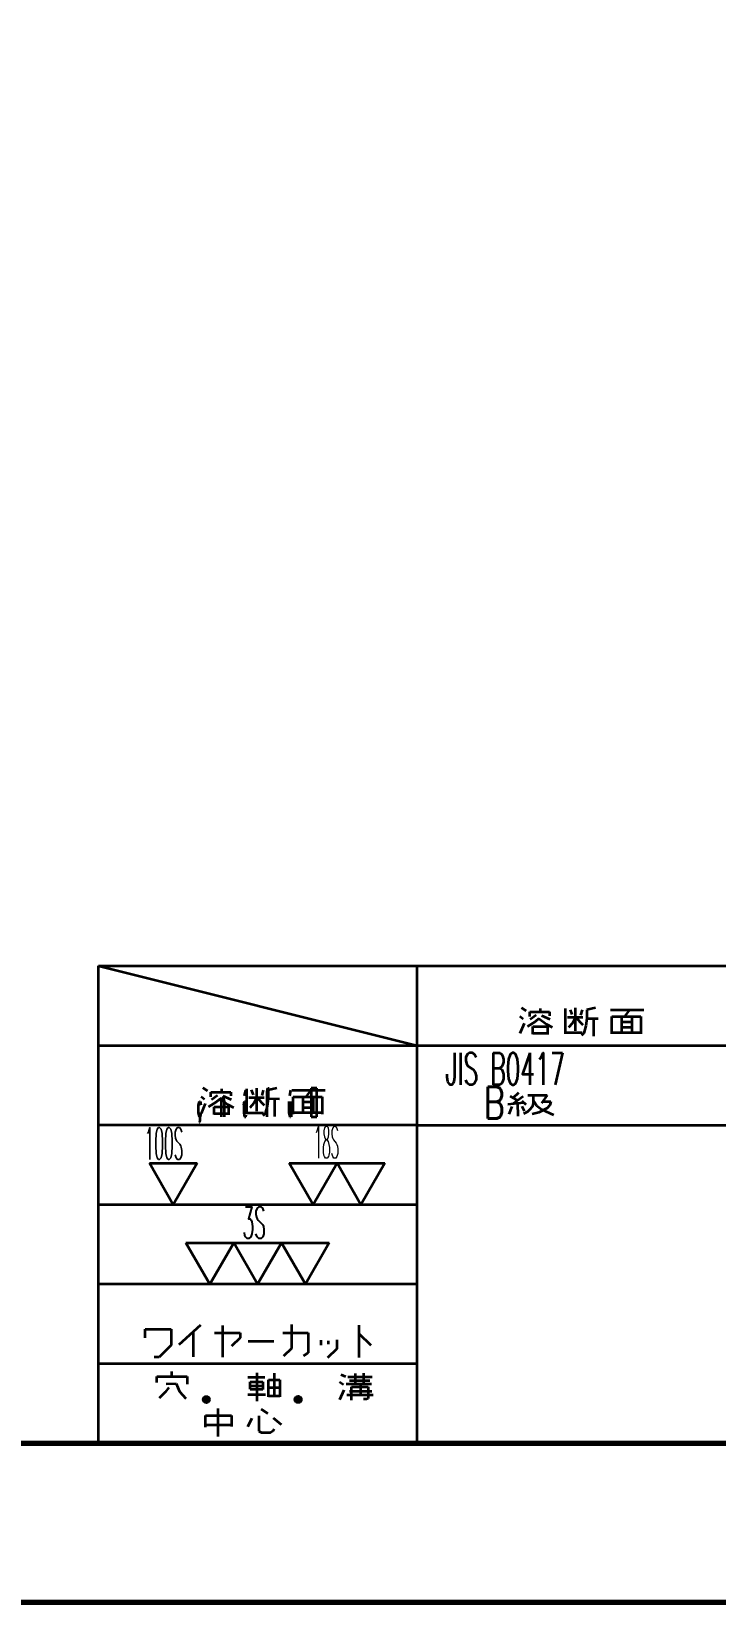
# Model space of a CAD drawing. Header units: millimetres. Extents: x 1333 to 104182, y -63211 to -5704.
# Drawn here: x 48248.2 to 48291.2, y -63211.3 to -63112.6 of the extents above; entities that cross this region are included whole.
import ezdxf
from ezdxf.enums import TextEntityAlignment as Align

# ---------------------------------------------------------------- set-up
doc = ezdxf.new("R2010")
doc.units = ezdxf.units.MM
doc.header["$LTSCALE"] = 0.5
doc.layers.add('11', color=3, linetype='Continuous')
doc.styles.get("Standard").update_dxf_attribs({"font": 'simplex.shx'})

msp = doc.modelspace()

# ---------------------------------------------------------------- linework, layer by layer
at = {"color": 7, "lineweight": 35}
for p, q in [((48252.405, -63171.278), (48372.583, -63171.278)), ((48252.405, -63201.278), (48252.405, -63171.278)), ((48252.405, -63171.278), (48272.405, -63176.278)), ((48252.405, -63171.278), (48372.583, -63171.278)), ((48252.405, -63201.278), (48252.405, -63171.278)), ((48252.405, -63171.278), (48272.405, -63176.278)), ((48272.405, -63171.278), (48272.405, -63201.278)), ((48272.405, -63171.278), (48272.405, -63201.278)), ((48252.405, -63176.278), (48372.405, -63176.278)), ((48252.405, -63176.278), (48372.405, -63176.278)), ((48272.405, -63181.278), (48252.405, -63181.278)), ((48272.405, -63181.278), (48252.405, -63181.278)), ((48272.405, -63181.278), (48292.405, -63181.278)), ((48272.405, -63181.278), (48292.405, -63181.278)), ((48272.405, -63186.278), (48252.405, -63186.278)), ((48272.405, -63186.278), (48252.405, -63186.278)), ((48272.405, -63191.278), (48252.405, -63191.278)), ((48272.405, -63191.278), (48252.405, -63191.278)), ((48272.405, -63196.278), (48252.405, -63196.278)), ((48272.405, -63196.278), (48252.405, -63196.278)), ((48512.405, -63201.278), (48252.405, -63201.278)), ((48512.405, -63201.278), (48252.405, -63201.278))]:
    msp.add_line(p, q, dxfattribs=at)
at = {"color": 7, "lineweight": 35, "ltscale": 0.008742}
for p, q in [((48278.977, -63173.905), (48279.273, -63174.092)), ((48278.977, -63173.905), (48279.273, -63174.092)), ((48258.96, -63178.947), (48259.255, -63179.135)), ((48258.96, -63178.947), (48259.255, -63179.135))]:
    msp.add_line(p, q, dxfattribs=at)
at = {"color": 7, "lineweight": 35, "ltscale": 0.007211}
for p, q in [((48279.49, -63174.459), (48279.49, -63174.17)), ((48279.49, -63174.459), (48279.49, -63174.17)), ((48259.474, -63179.501), (48259.474, -63179.213)), ((48259.474, -63179.501), (48259.474, -63179.213))]:
    msp.add_line(p, q, dxfattribs=at)
at = {"color": 7, "lineweight": 35, "ltscale": 0.031128}
msp.add_line((48279.49, -63174.17), (48280.735, -63174.17), dxfattribs=at)
msp.add_line((48279.49, -63174.17), (48280.735, -63174.17), dxfattribs=at)
at = {"color": 7, "lineweight": 35, "ltscale": 0.00546}
for p, q in [((48280.152, -63173.952), (48280.152, -63174.17)), ((48280.152, -63173.952), (48280.152, -63174.17)), ((48260.135, -63178.994), (48260.135, -63179.213)), ((48260.135, -63178.994), (48260.135, -63179.213))]:
    msp.add_line(p, q, dxfattribs=at)
at = {"color": 7, "lineweight": 35, "ltscale": 0.005847}
for p, q in [((48280.735, -63174.17), (48280.735, -63174.404)), ((48280.735, -63174.17), (48280.735, -63174.404)), ((48260.718, -63179.213), (48260.718, -63179.446)), ((48260.718, -63179.213), (48260.718, -63179.446))]:
    msp.add_line(p, q, dxfattribs=at)
at = {"color": 7, "lineweight": 35, "ltscale": 0.039401}
for p, q in [((48281.726, -63173.959), (48281.726, -63175.535)), ((48281.726, -63173.959), (48281.726, -63175.535)), ((48261.709, -63179.002), (48261.709, -63180.578)), ((48261.709, -63179.002), (48261.709, -63180.578))]:
    msp.add_line(p, q, dxfattribs=at)
at = {"color": 7, "lineweight": 35, "ltscale": 0.008044}
for p, q in [((48282.026, -63174.03), (48282.132, -63174.334)), ((48282.026, -63174.03), (48282.132, -63174.334)), ((48262.009, -63179.072), (48262.115, -63179.376)), ((48262.009, -63179.072), (48262.115, -63179.376))]:
    msp.add_line(p, q, dxfattribs=at)
at = {"color": 7, "lineweight": 35, "ltscale": 0.036154}
msp.add_line((48282.374, -63175.357), (48282.374, -63173.91), dxfattribs=at)
msp.add_line((48282.374, -63175.357), (48282.374, -63173.91), dxfattribs=at)
at = {"color": 7, "lineweight": 35, "ltscale": 0.008754}
msp.add_line((48282.779, -63174.041), (48282.682, -63174.377), dxfattribs=at)
msp.add_line((48282.779, -63174.041), (48282.682, -63174.377), dxfattribs=at)
at = {"color": 7, "lineweight": 35, "ltscale": 0.013877}
for p, q in [((48283.624, -63173.913), (48283.082, -63174.035)), ((48283.624, -63173.913), (48283.082, -63174.035)), ((48263.607, -63178.956), (48263.065, -63179.078)), ((48263.607, -63178.956), (48263.065, -63179.078))]:
    msp.add_line(p, q, dxfattribs=at)
at = {"color": 7, "lineweight": 35, "ltscale": 0.013495}
for p, q in [((48283.082, -63174.035), (48283.082, -63174.575)), ((48283.082, -63174.035), (48283.082, -63174.575)), ((48263.065, -63179.078), (48263.065, -63179.617)), ((48263.065, -63179.078), (48263.065, -63179.617))]:
    msp.add_line(p, q, dxfattribs=at)
at = {"color": 7, "lineweight": 35, "ltscale": 0.052246}
msp.add_line((48284.568, -63174.033), (48286.658, -63174.033), dxfattribs=at)
msp.add_line((48284.568, -63174.033), (48286.658, -63174.033), dxfattribs=at)
at = {"color": 7, "lineweight": 35, "ltscale": 0.013246}
msp.add_line((48285.756, -63174.033), (48285.445, -63174.461), dxfattribs=at)
msp.add_line((48285.756, -63174.033), (48285.445, -63174.461), dxfattribs=at)
at = {"color": 7, "lineweight": 35, "ltscale": 0.006512}
msp.add_line((48278.876, -63174.435), (48279.078, -63174.599), dxfattribs=at)
msp.add_line((48278.876, -63174.435), (48279.078, -63174.599), dxfattribs=at)
at = {"color": 7, "lineweight": 35, "ltscale": 0.016865}
msp.add_line((48278.899, -63175.503), (48279.156, -63174.88), dxfattribs=at)
msp.add_line((48278.899, -63175.503), (48279.156, -63174.88), dxfattribs=at)
at = {"color": 7, "lineweight": 35, "ltscale": 0.014848}
msp.add_line((48279.848, -63174.77), (48279.343, -63175.082), dxfattribs=at)
msp.add_line((48279.848, -63174.77), (48279.343, -63175.082), dxfattribs=at)
at = {"color": 7, "lineweight": 35, "ltscale": 0.01145}
msp.add_line((48279.895, -63174.381), (48279.522, -63174.646), dxfattribs=at)
msp.add_line((48279.895, -63174.381), (48279.522, -63174.646), dxfattribs=at)
at = {"color": 7, "lineweight": 35, "ltscale": 0.022949}
for p, q in [((48279.685, -63175.09), (48280.603, -63175.09)), ((48279.685, -63175.09), (48280.603, -63175.09)), ((48279.685, -63175.503), (48280.603, -63175.503)), ((48279.685, -63175.503), (48280.603, -63175.503)), ((48259.668, -63180.133), (48260.586, -63180.133)), ((48259.668, -63180.133), (48260.586, -63180.133)), ((48259.668, -63180.545), (48260.586, -63180.545)), ((48259.668, -63180.545), (48260.586, -63180.545))]:
    msp.add_line(p, q, dxfattribs=at)
at = {"color": 7, "lineweight": 35, "ltscale": 0.012088}
for p, q in [((48279.685, -63175.574), (48279.685, -63175.09)), ((48279.685, -63175.574), (48279.685, -63175.09)), ((48259.668, -63180.616), (48259.668, -63180.133)), ((48259.668, -63180.616), (48259.668, -63180.133))]:
    msp.add_line(p, q, dxfattribs=at)
at = {"color": 7, "lineweight": 35, "ltscale": 0.007454}
for p, q in [((48280.074, -63174.575), (48279.848, -63174.77)), ((48280.074, -63174.575), (48279.848, -63174.77)), ((48260.057, -63179.618), (48259.832, -63179.813)), ((48260.057, -63179.618), (48259.832, -63179.813))]:
    msp.add_line(p, q, dxfattribs=at)
at = {"color": 7, "lineweight": 35, "ltscale": 0.015147}
msp.add_line((48280.074, -63174.575), (48280.556, -63174.942), dxfattribs=at)
msp.add_line((48280.074, -63174.575), (48280.556, -63174.942), dxfattribs=at)
at = {"color": 7, "lineweight": 35, "ltscale": 0.01429}
msp.add_line((48280.237, -63174.388), (48280.759, -63174.622), dxfattribs=at)
msp.add_line((48280.237, -63174.388), (48280.759, -63174.622), dxfattribs=at)
at = {"color": 7, "lineweight": 35, "ltscale": 0.009924}
msp.add_line((48280.556, -63174.942), (48280.906, -63175.129), dxfattribs=at)
msp.add_line((48280.556, -63174.942), (48280.906, -63175.129), dxfattribs=at)
at = {"color": 7, "lineweight": 35, "ltscale": 0.012479}
msp.add_line((48280.603, -63175.09), (48280.603, -63175.589), dxfattribs=at)
msp.add_line((48280.603, -63175.09), (48280.603, -63175.589), dxfattribs=at)
at = {"color": 7, "lineweight": 35, "ltscale": 0.024097}
for p, q in [((48281.872, -63174.496), (48282.836, -63174.496)), ((48281.872, -63174.496), (48282.836, -63174.496)), ((48261.855, -63179.539), (48262.819, -63179.539)), ((48261.855, -63179.539), (48262.819, -63179.539))]:
    msp.add_line(p, q, dxfattribs=at)
at = {"color": 7, "lineweight": 35, "ltscale": 0.00969}
for p, q in [((48282.181, -63174.865), (48281.924, -63175.156)), ((48282.181, -63174.865), (48281.924, -63175.156)), ((48262.164, -63179.908), (48261.907, -63180.198)), ((48262.164, -63179.908), (48261.907, -63180.198))]:
    msp.add_line(p, q, dxfattribs=at)
at = {"color": 7, "lineweight": 35, "ltscale": 0.010407}
for p, q in [((48282.374, -63174.496), (48282.181, -63174.865)), ((48282.374, -63174.496), (48282.181, -63174.865)), ((48262.357, -63179.539), (48262.164, -63179.908)), ((48262.357, -63179.539), (48262.164, -63179.908))]:
    msp.add_line(p, q, dxfattribs=at)
at = {"color": 7, "lineweight": 35, "ltscale": 0.016811}
for p, q in [((48282.374, -63174.496), (48282.833, -63174.987)), ((48282.374, -63174.496), (48282.833, -63174.987)), ((48262.357, -63179.539), (48262.816, -63180.03)), ((48262.357, -63179.539), (48262.816, -63180.03))]:
    msp.add_line(p, q, dxfattribs=at)
at = {"color": 7, "lineweight": 35, "ltscale": 0.012229}
msp.add_line((48283.026, -63175.036), (48282.887, -63175.505), dxfattribs=at)
msp.add_line((48283.026, -63175.036), (48282.887, -63175.505), dxfattribs=at)
at = {"color": 7, "lineweight": 35, "ltscale": 0.011616}
msp.add_line((48283.082, -63174.575), (48283.026, -63175.036), dxfattribs=at)
msp.add_line((48283.082, -63174.575), (48283.026, -63175.036), dxfattribs=at)
at = {"color": 7, "lineweight": 35, "ltscale": 0.017666}
for p, q in [((48283.082, -63174.575), (48283.789, -63174.586)), ((48283.082, -63174.575), (48283.789, -63174.586)), ((48263.065, -63179.617), (48263.772, -63179.628)), ((48263.065, -63179.617), (48263.772, -63179.628))]:
    msp.add_line(p, q, dxfattribs=at)
at = {"color": 7, "lineweight": 35, "ltscale": 0.027921}
for p, q in [((48283.488, -63174.581), (48283.488, -63175.698)), ((48283.488, -63174.581), (48283.488, -63175.698)), ((48263.471, -63179.624), (48263.471, -63180.741)), ((48263.471, -63179.624), (48263.471, -63180.741))]:
    msp.add_line(p, q, dxfattribs=at)
at = {"color": 7, "lineweight": 35, "ltscale": 0.045276}
for p, q in [((48284.657, -63174.453), (48286.468, -63174.453)), ((48284.657, -63174.453), (48286.468, -63174.453)), ((48284.657, -63175.454), (48286.468, -63175.454)), ((48284.657, -63175.454), (48286.468, -63175.454))]:
    msp.add_line(p, q, dxfattribs=at)
at = {"color": 7, "lineweight": 35, "ltscale": 0.027261}
for p, q in [((48284.657, -63175.543), (48284.657, -63174.453)), ((48284.657, -63175.543), (48284.657, -63174.453)), ((48264.641, -63180.586), (48264.641, -63179.495)), ((48264.641, -63180.586), (48264.641, -63179.495))]:
    msp.add_line(p, q, dxfattribs=at)
at = {"color": 7, "lineweight": 35, "ltscale": 0.025024}
for p, q in [((48285.253, -63174.453), (48285.253, -63175.454)), ((48285.253, -63174.453), (48285.253, -63175.454)), ((48285.911, -63174.453), (48285.911, -63175.454)), ((48285.911, -63174.453), (48285.911, -63175.454)), ((48265.236, -63179.495), (48265.236, -63180.496)), ((48265.236, -63179.495), (48265.236, -63180.496)), ((48265.894, -63179.495), (48265.894, -63180.496)), ((48265.894, -63179.495), (48265.894, -63180.496))]:
    msp.add_line(p, q, dxfattribs=at)
at = {"color": 7, "lineweight": 35, "ltscale": 0.016443}
for p, q in [((48285.253, -63174.784), (48285.911, -63174.784)), ((48285.253, -63174.784), (48285.911, -63174.784)), ((48285.253, -63175.131), (48285.911, -63175.131)), ((48285.253, -63175.131), (48285.911, -63175.131)), ((48265.236, -63179.826), (48265.894, -63179.826)), ((48265.236, -63179.826), (48265.894, -63179.826)), ((48265.236, -63180.174), (48265.894, -63180.174)), ((48265.236, -63180.174), (48265.894, -63180.174))]:
    msp.add_line(p, q, dxfattribs=at)
at = {"color": 7, "lineweight": 35, "ltscale": 0.027399}
msp.add_line((48286.468, -63174.453), (48286.468, -63175.549), dxfattribs=at)
msp.add_line((48286.468, -63174.453), (48286.468, -63175.549), dxfattribs=at)
at = {"color": 7, "lineweight": 35, "ltscale": 0.026526}
for p, q in [((48281.726, -63175.467), (48282.787, -63175.467)), ((48281.726, -63175.467), (48282.787, -63175.467)), ((48261.709, -63180.51), (48262.77, -63180.51)), ((48261.709, -63180.51), (48262.77, -63180.51))]:
    msp.add_line(p, q, dxfattribs=at)
at = {"color": 7, "lineweight": 35, "ltscale": 0.005127}
msp.add_line((48282.887, -63175.505), (48282.744, -63175.652), dxfattribs=at)
msp.add_line((48282.887, -63175.505), (48282.744, -63175.652), dxfattribs=at)
at = {"color": 7, "lineweight": 35, "ltscale": 0.031116}
msp.add_line((48259.474, -63179.213), (48260.718, -63179.213), dxfattribs=at)
msp.add_line((48259.474, -63179.213), (48260.718, -63179.213), dxfattribs=at)
at = {"color": 7, "lineweight": 35, "ltscale": 0.009187}
for p, q in [((48261.583, -63179.434), (48261.654, -63179.073)), ((48261.583, -63179.434), (48261.654, -63179.073)), ((48264.418, -63179.434), (48264.489, -63179.073)), ((48264.418, -63179.434), (48264.489, -63179.073))]:
    msp.add_line(p, q, dxfattribs=at)
at = {"color": 7, "lineweight": 35, "ltscale": 0.036157}
msp.add_line((48262.357, -63180.399), (48262.357, -63178.953), dxfattribs=at)
msp.add_line((48262.357, -63180.399), (48262.357, -63178.953), dxfattribs=at)
at = {"color": 7, "lineweight": 35, "ltscale": 0.008755}
msp.add_line((48262.762, -63179.083), (48262.665, -63179.419), dxfattribs=at)
msp.add_line((48262.762, -63179.083), (48262.665, -63179.419), dxfattribs=at)
at = {"color": 7, "lineweight": 35, "ltscale": 0.006325}
msp.add_line((48263.006, -63179.197), (48263.056, -63178.949), dxfattribs=at)
msp.add_line((48263.006, -63179.197), (48263.056, -63178.949), dxfattribs=at)
at = {"color": 7, "lineweight": 35, "ltscale": 0.038875}
msp.add_line((48263.006, -63180.752), (48263.006, -63179.197), dxfattribs=at)
msp.add_line((48263.006, -63180.752), (48263.006, -63179.197), dxfattribs=at)
at = {"color": 7, "lineweight": 35, "ltscale": 0.001915}
msp.add_line((48263.056, -63178.949), (48263.133, -63178.949), dxfattribs=at)
msp.add_line((48263.056, -63178.949), (48263.133, -63178.949), dxfattribs=at)
at = {"color": 7, "lineweight": 35, "ltscale": 0.003158}
msp.add_line((48263.133, -63178.949), (48263.157, -63179.073), dxfattribs=at)
msp.add_line((48263.133, -63178.949), (48263.157, -63179.073), dxfattribs=at)
at = {"color": 7, "lineweight": 35, "ltscale": 0.052234}
msp.add_line((48264.551, -63179.075), (48266.641, -63179.075), dxfattribs=at)
msp.add_line((48264.551, -63179.075), (48266.641, -63179.075), dxfattribs=at)
at = {"color": 7, "lineweight": 35, "ltscale": 0.013239}
msp.add_line((48265.739, -63179.075), (48265.428, -63179.503), dxfattribs=at)
msp.add_line((48265.739, -63179.075), (48265.428, -63179.503), dxfattribs=at)
at = {"color": 7, "lineweight": 35, "ltscale": 0.045072}
for p, q in [((48265.765, -63178.949), (48265.765, -63180.752)), ((48265.765, -63178.949), (48265.765, -63180.752)), ((48266.12, -63180.752), (48266.12, -63178.949)), ((48266.12, -63180.752), (48266.12, -63178.949))]:
    msp.add_line(p, q, dxfattribs=at)
at = {"color": 7, "lineweight": 35, "ltscale": 0.008875}
for p, q in [((48266.12, -63178.949), (48265.765, -63178.949)), ((48266.12, -63178.949), (48265.765, -63178.949)), ((48265.765, -63180.752), (48266.12, -63180.752)), ((48265.765, -63180.752), (48266.12, -63180.752))]:
    msp.add_line(p, q, dxfattribs=at)
at = {"color": 7, "lineweight": 35, "ltscale": 0.012234}
msp.add_line((48278.797, -63179.243), (48278.44, -63179.577), dxfattribs=at)
msp.add_line((48278.797, -63179.243), (48278.44, -63179.577), dxfattribs=at)
at = {"color": 7, "lineweight": 35, "ltscale": 0.006033}
for p, q in [((48258.7, -63180.031), (48258.747, -63179.795)), ((48258.7, -63180.031), (48258.747, -63179.795)), ((48261.535, -63180.031), (48261.583, -63179.795)), ((48261.535, -63180.031), (48261.583, -63179.795))]:
    msp.add_line(p, q, dxfattribs=at)
at = {"color": 7, "lineweight": 35, "ltscale": 0.012043}
for p, q in [((48258.7, -63180.513), (48258.7, -63180.031)), ((48258.7, -63180.513), (48258.7, -63180.031)), ((48261.535, -63180.031), (48261.535, -63180.513)), ((48261.535, -63180.031), (48261.535, -63180.513))]:
    msp.add_line(p, q, dxfattribs=at)
at = {"color": 7, "lineweight": 35, "ltscale": 0.00118}
for p, q in [((48258.747, -63179.795), (48258.795, -63179.795)), ((48258.747, -63179.795), (48258.795, -63179.795)), ((48258.795, -63180.752), (48258.747, -63180.752)), ((48258.795, -63180.752), (48258.747, -63180.752))]:
    msp.add_line(p, q, dxfattribs=at)
at = {"color": 7, "lineweight": 35, "ltscale": 0.006032}
for p, q in [((48258.795, -63179.795), (48258.842, -63180.031)), ((48258.795, -63179.795), (48258.842, -63180.031)), ((48261.63, -63179.795), (48261.677, -63180.031)), ((48261.63, -63179.795), (48261.677, -63180.031))]:
    msp.add_line(p, q, dxfattribs=at)
at = {"color": 7, "lineweight": 35, "ltscale": 0.006505}
msp.add_line((48258.859, -63179.478), (48259.061, -63179.641), dxfattribs=at)
msp.add_line((48258.859, -63179.478), (48259.061, -63179.641), dxfattribs=at)
at = {"color": 7, "lineweight": 35, "ltscale": 0.016863}
msp.add_line((48258.882, -63180.546), (48259.139, -63179.922), dxfattribs=at)
msp.add_line((48258.882, -63180.546), (48259.139, -63179.922), dxfattribs=at)
at = {"color": 7, "lineweight": 35, "ltscale": 0.014857}
msp.add_line((48259.832, -63179.813), (48259.326, -63180.125), dxfattribs=at)
msp.add_line((48259.832, -63179.813), (48259.326, -63180.125), dxfattribs=at)
at = {"color": 7, "lineweight": 35, "ltscale": 0.011452}
msp.add_line((48259.878, -63179.423), (48259.505, -63179.688), dxfattribs=at)
msp.add_line((48259.878, -63179.423), (48259.505, -63179.688), dxfattribs=at)
at = {"color": 7, "lineweight": 35, "ltscale": 0.015146}
msp.add_line((48260.057, -63179.618), (48260.54, -63179.984), dxfattribs=at)
msp.add_line((48260.057, -63179.618), (48260.54, -63179.984), dxfattribs=at)
at = {"color": 7, "lineweight": 35, "ltscale": 0.006188}
msp.add_line((48260.119, -63179.795), (48260.17, -63179.552), dxfattribs=at)
msp.add_line((48260.119, -63179.795), (48260.17, -63179.552), dxfattribs=at)
at = {"color": 7, "lineweight": 35, "ltscale": 0.030001}
msp.add_line((48260.119, -63179.552), (48260.119, -63180.752), dxfattribs=at)
msp.add_line((48260.119, -63179.552), (48260.119, -63180.752), dxfattribs=at)
at = {"color": 7, "lineweight": 35, "ltscale": 0.001898}
msp.add_line((48260.17, -63179.552), (48260.246, -63179.552), dxfattribs=at)
msp.add_line((48260.17, -63179.552), (48260.246, -63179.552), dxfattribs=at)
at = {"color": 7, "lineweight": 35, "ltscale": 0.014288}
msp.add_line((48260.22, -63179.431), (48260.742, -63179.665), dxfattribs=at)
msp.add_line((48260.22, -63179.431), (48260.742, -63179.665), dxfattribs=at)
at = {"color": 7, "lineweight": 35, "ltscale": 0.00619}
msp.add_line((48260.246, -63179.552), (48260.297, -63179.795), dxfattribs=at)
msp.add_line((48260.246, -63179.552), (48260.297, -63179.795), dxfattribs=at)
at = {"color": 7, "lineweight": 35, "ltscale": 0.023945}
for p, q in [((48260.297, -63179.795), (48260.297, -63180.752)), ((48260.297, -63179.795), (48260.297, -63180.752)), ((48264.513, -63179.795), (48264.513, -63180.752)), ((48264.513, -63179.795), (48264.513, -63180.752))]:
    msp.add_line(p, q, dxfattribs=at)
at = {"color": 7, "lineweight": 35, "ltscale": 0.009926}
msp.add_line((48260.54, -63179.984), (48260.89, -63180.172), dxfattribs=at)
msp.add_line((48260.54, -63179.984), (48260.89, -63180.172), dxfattribs=at)
at = {"color": 7, "lineweight": 35, "ltscale": 0.012476}
msp.add_line((48260.586, -63180.133), (48260.586, -63180.632), dxfattribs=at)
msp.add_line((48260.586, -63180.133), (48260.586, -63180.632), dxfattribs=at)
at = {"color": 7, "lineweight": 35, "ltscale": 0.001178}
for p, q in [((48261.583, -63179.795), (48261.63, -63179.795)), ((48261.583, -63179.795), (48261.63, -63179.795)), ((48264.418, -63180.752), (48264.466, -63180.752)), ((48264.418, -63180.752), (48264.466, -63180.752))]:
    msp.add_line(p, q, dxfattribs=at)
at = {"color": 7, "lineweight": 35, "ltscale": 0.006057}
msp.add_line((48261.677, -63180.031), (48261.677, -63180.273), dxfattribs=at)
msp.add_line((48261.677, -63180.031), (48261.677, -63180.273), dxfattribs=at)
at = {"color": 7, "lineweight": 35, "ltscale": 0.012232}
msp.add_line((48263.008, -63180.079), (48262.87, -63180.548), dxfattribs=at)
msp.add_line((48263.008, -63180.079), (48262.87, -63180.548), dxfattribs=at)
at = {"color": 7, "lineweight": 35, "ltscale": 0.002527}
msp.add_line((48262.955, -63179.552), (48263.056, -63179.552), dxfattribs=at)
msp.add_line((48262.955, -63179.552), (48263.056, -63179.552), dxfattribs=at)
at = {"color": 7, "lineweight": 35, "ltscale": 0.011613}
msp.add_line((48263.065, -63179.617), (48263.008, -63180.079), dxfattribs=at)
msp.add_line((48263.065, -63179.617), (48263.008, -63180.079), dxfattribs=at)
at = {"color": 7, "lineweight": 35, "ltscale": 0.017958}
msp.add_line((48264.371, -63179.795), (48264.371, -63180.513), dxfattribs=at)
msp.add_line((48264.371, -63179.795), (48264.371, -63180.513), dxfattribs=at)
at = {"color": 7, "lineweight": 35, "ltscale": 0.045264}
for p, q in [((48264.641, -63179.495), (48266.451, -63179.495)), ((48264.641, -63179.495), (48266.451, -63179.495)), ((48264.641, -63180.496), (48266.451, -63180.496)), ((48264.641, -63180.496), (48266.451, -63180.496))]:
    msp.add_line(p, q, dxfattribs=at)
at = {"color": 7, "lineweight": 35, "ltscale": 0.027396}
msp.add_line((48266.451, -63179.495), (48266.451, -63180.591), dxfattribs=at)
msp.add_line((48266.451, -63179.495), (48266.451, -63180.591), dxfattribs=at)
at = {"color": 7, "lineweight": 35, "ltscale": 0.024924}
msp.add_line((48278.111, -63179.96), (48279.102, -63179.849), dxfattribs=at)
msp.add_line((48278.111, -63179.96), (48279.102, -63179.849), dxfattribs=at)
at = {"color": 7, "lineweight": 35, "ltscale": 0.013404}
msp.add_line((48278.374, -63180.1), (48278.176, -63180.598), dxfattribs=at)
msp.add_line((48278.374, -63180.1), (48278.176, -63180.598), dxfattribs=at)
at = {"color": 7, "lineweight": 35, "ltscale": 0.013327}
msp.add_line((48278.267, -63179.457), (48278.723, -63179.733), dxfattribs=at)
msp.add_line((48278.267, -63179.457), (48278.723, -63179.733), dxfattribs=at)
at = {"color": 7, "lineweight": 35, "ltscale": 0.018504}
msp.add_line((48279.081, -63179.486), (48278.481, -63179.918), dxfattribs=at)
msp.add_line((48279.081, -63179.486), (48278.481, -63179.918), dxfattribs=at)
at = {"color": 7, "lineweight": 35, "ltscale": 0.020496}
msp.add_line((48278.731, -63179.89), (48278.752, -63180.71), dxfattribs=at)
msp.add_line((48278.731, -63179.89), (48278.752, -63180.71), dxfattribs=at)
at = {"color": 7, "lineweight": 35, "ltscale": 0.008484}
msp.add_line((48278.99, -63179.762), (48279.254, -63179.976), dxfattribs=at)
msp.add_line((48278.99, -63179.762), (48279.254, -63179.976), dxfattribs=at)
at = {"color": 7, "lineweight": 35, "ltscale": 0.008293}
for p, q in [((48278.995, -63180.087), (48279.151, -63180.38)), ((48278.995, -63180.087), (48279.151, -63180.38)), ((48265.134, -63198.589), (48264.81, -63198.659)), ((48265.134, -63198.589), (48264.81, -63198.659))]:
    msp.add_line(p, q, dxfattribs=at)
at = {"color": 7, "lineweight": 35, "ltscale": 0.030127}
msp.add_line((48279.373, -63179.391), (48280.578, -63179.391), dxfattribs=at)
msp.add_line((48279.373, -63179.391), (48280.578, -63179.391), dxfattribs=at)
at = {"color": 7, "lineweight": 35, "ltscale": 0.006372}
msp.add_line((48279.649, -63180.12), (48279.488, -63180.318), dxfattribs=at)
msp.add_line((48279.649, -63180.12), (48279.488, -63180.318), dxfattribs=at)
at = {"color": 7, "lineweight": 35, "ltscale": 0.005373}
msp.add_line((48279.71, -63179.914), (48279.649, -63180.12), dxfattribs=at)
msp.add_line((48279.71, -63179.914), (48279.649, -63180.12), dxfattribs=at)
at = {"color": 7, "lineweight": 35, "ltscale": 0.013083}
msp.add_line((48279.71, -63179.391), (48279.71, -63179.914), dxfattribs=at)
msp.add_line((48279.71, -63179.391), (48279.71, -63179.914), dxfattribs=at)
at = {"color": 7, "lineweight": 35, "ltscale": 0.009837}
msp.add_line((48279.71, -63179.704), (48279.912, -63180.042), dxfattribs=at)
msp.add_line((48279.71, -63179.704), (48279.912, -63180.042), dxfattribs=at)
at = {"color": 7, "lineweight": 35, "ltscale": 0.010649}
msp.add_line((48279.912, -63180.042), (48280.253, -63180.298), dxfattribs=at)
msp.add_line((48279.912, -63180.042), (48280.253, -63180.298), dxfattribs=at)
at = {"color": 7, "lineweight": 35, "ltscale": 0.014628}
msp.add_line((48280.586, -63180.207), (48280.072, -63180.487), dxfattribs=at)
msp.add_line((48280.586, -63180.207), (48280.072, -63180.487), dxfattribs=at)
at = {"color": 7, "lineweight": 35, "ltscale": 0.01536}
msp.add_line((48280.578, -63179.391), (48280.236, -63179.902), dxfattribs=at)
msp.add_line((48280.578, -63179.391), (48280.236, -63179.902), dxfattribs=at)
at = {"color": 7, "lineweight": 35, "ltscale": 0.013049}
msp.add_line((48280.302, -63179.803), (48280.824, -63179.803), dxfattribs=at)
msp.add_line((48280.302, -63179.803), (48280.824, -63179.803), dxfattribs=at)
at = {"color": 7, "lineweight": 35, "ltscale": 0.006121}
msp.add_line((48280.75, -63180.026), (48280.586, -63180.207), dxfattribs=at)
msp.add_line((48280.75, -63180.026), (48280.586, -63180.207), dxfattribs=at)
at = {"color": 7, "lineweight": 35, "ltscale": 0.005862}
msp.add_line((48280.824, -63179.803), (48280.75, -63180.026), dxfattribs=at)
msp.add_line((48280.824, -63179.803), (48280.75, -63180.026), dxfattribs=at)
at = {"color": 7, "lineweight": 35, "ltscale": 0.006102}
for p, q in [((48258.747, -63180.752), (48258.7, -63180.513)), ((48258.747, -63180.752), (48258.7, -63180.513)), ((48261.535, -63180.513), (48261.583, -63180.752)), ((48261.535, -63180.513), (48261.583, -63180.752)), ((48264.371, -63180.513), (48264.418, -63180.752)), ((48264.371, -63180.513), (48264.418, -63180.752))]:
    msp.add_line(p, q, dxfattribs=at)
at = {"color": 7, "lineweight": 35, "ltscale": 0.000596619}
msp.add_line((48258.747, -63181.113), (48258.724, -63181.113), dxfattribs=at)
msp.add_line((48258.747, -63181.113), (48258.724, -63181.113), dxfattribs=at)
at = {"color": 7, "lineweight": 35, "ltscale": 0.003084}
msp.add_line((48258.771, -63180.992), (48258.747, -63181.113), dxfattribs=at)
msp.add_line((48258.771, -63180.992), (48258.747, -63181.113), dxfattribs=at)
at = {"color": 7, "lineweight": 35, "ltscale": 0.005986}
msp.add_line((48258.771, -63180.752), (48258.771, -63180.992), dxfattribs=at)
msp.add_line((48258.771, -63180.752), (48258.771, -63180.992), dxfattribs=at)
at = {"color": 7, "lineweight": 35, "ltscale": 0.006101}
for p, q in [((48258.842, -63180.513), (48258.795, -63180.752)), ((48258.842, -63180.513), (48258.795, -63180.752)), ((48264.466, -63180.752), (48264.513, -63180.513)), ((48264.466, -63180.752), (48264.513, -63180.513))]:
    msp.add_line(p, q, dxfattribs=at)
at = {"color": 7, "lineweight": 35, "ltscale": 0.003543}
msp.add_line((48261.677, -63180.273), (48261.535, -63180.273), dxfattribs=at)
msp.add_line((48261.677, -63180.273), (48261.535, -63180.273), dxfattribs=at)
at = {"color": 7, "lineweight": 35, "ltscale": 0.001775}
msp.add_line((48261.583, -63180.752), (48261.654, -63180.752), dxfattribs=at)
msp.add_line((48261.583, -63180.752), (48261.654, -63180.752), dxfattribs=at)
at = {"color": 7, "lineweight": 35, "ltscale": 0.003049}
msp.add_line((48261.654, -63180.752), (48261.677, -63180.633), dxfattribs=at)
msp.add_line((48261.654, -63180.752), (48261.677, -63180.633), dxfattribs=at)
at = {"color": 7, "lineweight": 35, "ltscale": 0.005119}
msp.add_line((48262.87, -63180.548), (48262.727, -63180.694), dxfattribs=at)
msp.add_line((48262.87, -63180.548), (48262.727, -63180.694), dxfattribs=at)
at = {"color": 7, "lineweight": 35, "ltscale": 0.00685}
msp.add_line((48279.352, -63180.45), (48279.106, -63180.57), dxfattribs=at)
msp.add_line((48279.352, -63180.45), (48279.106, -63180.57), dxfattribs=at)
at = {"color": 7, "lineweight": 35, "ltscale": 0.004731}
msp.add_line((48279.488, -63180.318), (48279.352, -63180.45), dxfattribs=at)
msp.add_line((48279.488, -63180.318), (48279.352, -63180.45), dxfattribs=at)
at = {"color": 7, "lineweight": 35, "ltscale": 0.010798}
msp.add_line((48280.072, -63180.487), (48279.652, -63180.59), dxfattribs=at)
msp.add_line((48280.072, -63180.487), (48279.652, -63180.59), dxfattribs=at)
at = {"color": 7, "lineweight": 35, "ltscale": 0.020168}
msp.add_line((48280.253, -63180.298), (48280.989, -63180.627), dxfattribs=at)
msp.add_line((48280.253, -63180.298), (48280.989, -63180.627), dxfattribs=at)
at = {"color": 7, "lineweight": 35, "ltscale": 0.075}
for p, q in [((48255.609, -63183.68), (48258.609, -63183.68)), ((48255.609, -63183.68), (48258.609, -63183.68)), ((48255.609, -63183.68), (48258.609, -63183.68)), ((48255.609, -63183.68), (48258.609, -63183.68)), ((48264.39, -63183.68), (48267.39, -63183.68)), ((48264.39, -63183.68), (48267.39, -63183.68)), ((48264.39, -63183.68), (48267.39, -63183.68)), ((48264.39, -63183.68), (48267.39, -63183.68)), ((48267.39, -63183.68), (48270.39, -63183.68)), ((48267.39, -63183.68), (48270.39, -63183.68)), ((48267.39, -63183.68), (48270.39, -63183.68)), ((48267.39, -63183.68), (48270.39, -63183.68)), ((48257.905, -63188.68), (48260.905, -63188.68)), ((48257.905, -63188.68), (48260.905, -63188.68)), ((48257.905, -63188.68), (48260.905, -63188.68)), ((48257.905, -63188.68), (48260.905, -63188.68)), ((48260.905, -63188.68), (48263.905, -63188.68)), ((48260.905, -63188.68), (48263.905, -63188.68)), ((48260.905, -63188.68), (48263.905, -63188.68)), ((48260.905, -63188.68), (48263.905, -63188.68)), ((48263.905, -63188.68), (48266.905, -63188.68)), ((48263.905, -63188.68), (48266.905, -63188.68)), ((48263.905, -63188.68), (48266.905, -63188.68)), ((48263.905, -63188.68), (48266.905, -63188.68))]:
    msp.add_line(p, q, dxfattribs=at)
at = {"color": 7, "lineweight": 35, "ltscale": 0.074999}
for p, q in [((48257.109, -63186.278), (48255.609, -63183.68)), ((48257.109, -63186.278), (48255.609, -63183.68)), ((48257.109, -63186.278), (48255.609, -63183.68)), ((48257.109, -63186.278), (48255.609, -63183.68)), ((48258.609, -63183.68), (48257.109, -63186.278)), ((48258.609, -63183.68), (48257.109, -63186.278)), ((48258.609, -63183.68), (48257.109, -63186.278)), ((48258.609, -63183.68), (48257.109, -63186.278)), ((48265.89, -63186.278), (48264.39, -63183.68)), ((48265.89, -63186.278), (48264.39, -63183.68)), ((48265.89, -63186.278), (48264.39, -63183.68)), ((48265.89, -63186.278), (48264.39, -63183.68)), ((48267.39, -63183.68), (48265.89, -63186.278)), ((48267.39, -63183.68), (48265.89, -63186.278)), ((48267.39, -63183.68), (48265.89, -63186.278)), ((48267.39, -63183.68), (48265.89, -63186.278)), ((48268.89, -63186.278), (48267.39, -63183.68)), ((48268.89, -63186.278), (48267.39, -63183.68)), ((48268.89, -63186.278), (48267.39, -63183.68)), ((48268.89, -63186.278), (48267.39, -63183.68)), ((48270.39, -63183.68), (48268.89, -63186.278)), ((48270.39, -63183.68), (48268.89, -63186.278)), ((48270.39, -63183.68), (48268.89, -63186.278)), ((48270.39, -63183.68), (48268.89, -63186.278)), ((48259.405, -63191.278), (48257.905, -63188.68)), ((48259.405, -63191.278), (48257.905, -63188.68)), ((48259.405, -63191.278), (48257.905, -63188.68)), ((48259.405, -63191.278), (48257.905, -63188.68)), ((48260.905, -63188.68), (48259.405, -63191.278)), ((48260.905, -63188.68), (48259.405, -63191.278)), ((48260.905, -63188.68), (48259.405, -63191.278)), ((48260.905, -63188.68), (48259.405, -63191.278)), ((48262.405, -63191.278), (48260.905, -63188.68)), ((48262.405, -63191.278), (48260.905, -63188.68)), ((48262.405, -63191.278), (48260.905, -63188.68)), ((48262.405, -63191.278), (48260.905, -63188.68)), ((48263.905, -63188.68), (48262.405, -63191.278)), ((48263.905, -63188.68), (48262.405, -63191.278)), ((48263.905, -63188.68), (48262.405, -63191.278)), ((48263.905, -63188.68), (48262.405, -63191.278)), ((48265.405, -63191.278), (48263.905, -63188.68)), ((48265.405, -63191.278), (48263.905, -63188.68)), ((48265.405, -63191.278), (48263.905, -63188.68)), ((48265.405, -63191.278), (48263.905, -63188.68)), ((48266.905, -63188.68), (48265.405, -63191.278)), ((48266.905, -63188.68), (48265.405, -63191.278)), ((48266.905, -63188.68), (48265.405, -63191.278)), ((48266.905, -63188.68), (48265.405, -63191.278))]:
    msp.add_line(p, q, dxfattribs=at)
at = {"color": 7, "lineweight": 35, "ltscale": 0.045755}
msp.add_line((48257.476, -63195.058), (48258.83, -63193.826), dxfattribs=at)
msp.add_line((48257.476, -63195.058), (48258.83, -63193.826), dxfattribs=at)
at = {"color": 7, "lineweight": 35, "ltscale": 0.050012}
msp.add_line((48260.205, -63193.86), (48260.205, -63195.861), dxfattribs=at)
msp.add_line((48260.205, -63193.86), (48260.205, -63195.861), dxfattribs=at)
at = {"color": 7, "lineweight": 35, "ltscale": 0.037579}
msp.add_line((48264.525, -63193.804), (48264.525, -63195.307), dxfattribs=at)
msp.add_line((48264.525, -63193.804), (48264.525, -63195.307), dxfattribs=at)
at = {"color": 7, "lineweight": 35, "ltscale": 0.051141}
msp.add_line((48268.765, -63193.838), (48268.765, -63195.883), dxfattribs=at)
msp.add_line((48268.765, -63193.838), (48268.765, -63195.883), dxfattribs=at)
at = {"color": 7, "lineweight": 35, "ltscale": 0.040674}
msp.add_line((48255.353, -63194.098), (48256.98, -63194.098), dxfattribs=at)
msp.add_line((48255.353, -63194.098), (48256.98, -63194.098), dxfattribs=at)
at = {"color": 7, "lineweight": 35, "ltscale": 0.013446}
msp.add_line((48255.353, -63194.636), (48255.353, -63194.098), dxfattribs=at)
msp.add_line((48255.353, -63194.636), (48255.353, -63194.098), dxfattribs=at)
at = {"color": 7, "lineweight": 35, "ltscale": 0.02543}
msp.add_line((48256.98, -63194.098), (48256.98, -63195.115), dxfattribs=at)
msp.add_line((48256.98, -63194.098), (48256.98, -63195.115), dxfattribs=at)
at = {"color": 7, "lineweight": 35, "ltscale": 0.0397}
msp.add_line((48258.364, -63194.25), (48258.364, -63195.838), dxfattribs=at)
msp.add_line((48258.364, -63194.25), (48258.364, -63195.838), dxfattribs=at)
at = {"color": 7, "lineweight": 35, "ltscale": 0.040039}
for p, q in [((48259.698, -63194.324), (48261.299, -63194.324)), ((48259.698, -63194.324), (48261.299, -63194.324)), ((48261.818, -63194.844), (48263.42, -63194.844)), ((48261.818, -63194.844), (48263.42, -63194.844))]:
    msp.add_line(p, q, dxfattribs=at)
at = {"color": 7, "lineweight": 35, "ltscale": 0.018567}
msp.add_line((48261.299, -63194.64), (48260.774, -63195.165), dxfattribs=at)
msp.add_line((48261.299, -63194.64), (48260.774, -63195.165), dxfattribs=at)
at = {"color": 7, "lineweight": 35, "ltscale": 0.007913}
msp.add_line((48261.299, -63194.324), (48261.299, -63194.64), dxfattribs=at)
msp.add_line((48261.299, -63194.324), (48261.299, -63194.64), dxfattribs=at)
at = {"color": 7, "lineweight": 35, "ltscale": 0.039746}
msp.add_line((48263.995, -63194.324), (48265.585, -63194.324), dxfattribs=at)
msp.add_line((48263.995, -63194.324), (48265.585, -63194.324), dxfattribs=at)
at = {"color": 7, "lineweight": 35, "ltscale": 0.031647}
msp.add_line((48265.585, -63194.324), (48265.585, -63195.59), dxfattribs=at)
msp.add_line((48265.585, -63194.324), (48265.585, -63195.59), dxfattribs=at)
at = {"color": 7, "lineweight": 35, "ltscale": 0.007629}
msp.add_line((48266.374, -63194.799), (48266.374, -63195.104), dxfattribs=at)
msp.add_line((48266.374, -63194.799), (48266.374, -63195.104), dxfattribs=at)
at = {"color": 7, "lineweight": 35, "ltscale": 0.005237}
msp.add_line((48266.835, -63194.838), (48266.835, -63195.047), dxfattribs=at)
msp.add_line((48266.835, -63194.838), (48266.835, -63195.047), dxfattribs=at)
at = {"color": 7, "lineweight": 35, "ltscale": 0.013846}
msp.add_line((48267.378, -63194.776), (48267.378, -63195.33), dxfattribs=at)
msp.add_line((48267.378, -63194.776), (48267.378, -63195.33), dxfattribs=at)
at = {"color": 7, "lineweight": 35, "ltscale": 0.026344}
msp.add_line((48268.765, -63194.369), (48269.51, -63195.114), dxfattribs=at)
msp.add_line((48268.765, -63194.369), (48269.51, -63195.114), dxfattribs=at)
at = {"color": 7, "lineweight": 35, "ltscale": 0.008008}
msp.add_line((48256.229, -63195.866), (48255.909, -63195.866), dxfattribs=at)
msp.add_line((48256.229, -63195.866), (48255.909, -63195.866), dxfattribs=at)
at = {"color": 7, "lineweight": 35, "ltscale": 0.026549}
msp.add_line((48256.98, -63195.115), (48256.229, -63195.866), dxfattribs=at)
msp.add_line((48256.98, -63195.115), (48256.229, -63195.866), dxfattribs=at)
at = {"color": 7, "lineweight": 35, "ltscale": 0.017365}
msp.add_line((48264.525, -63195.307), (48264.033, -63195.798), dxfattribs=at)
msp.add_line((48264.525, -63195.307), (48264.033, -63195.798), dxfattribs=at)
at = {"color": 7, "lineweight": 35, "ltscale": 0.008783}
msp.add_line((48265.585, -63195.59), (48265.28, -63195.765), dxfattribs=at)
msp.add_line((48265.585, -63195.59), (48265.28, -63195.765), dxfattribs=at)
at = {"color": 7, "lineweight": 35, "ltscale": 0.020353}
msp.add_line((48267.378, -63195.33), (48266.802, -63195.905), dxfattribs=at)
msp.add_line((48267.378, -63195.33), (48266.802, -63195.905), dxfattribs=at)
at = {"color": 7, "lineweight": 35, "ltscale": 0.008194}
msp.add_line((48257.003, -63196.754), (48257.003, -63197.082), dxfattribs=at)
msp.add_line((48257.003, -63196.754), (48257.003, -63197.082), dxfattribs=at)
at = {"color": 7, "lineweight": 35, "ltscale": 0.044495}
msp.add_line((48262.347, -63196.85), (48262.347, -63198.63), dxfattribs=at)
msp.add_line((48262.347, -63196.85), (48262.347, -63198.63), dxfattribs=at)
at = {"color": 7, "lineweight": 35, "ltscale": 0.035538}
msp.add_line((48263.437, -63196.854), (48263.437, -63198.275), dxfattribs=at)
msp.add_line((48263.437, -63196.854), (48263.437, -63198.275), dxfattribs=at)
at = {"color": 7, "lineweight": 35, "ltscale": 0.007961}
msp.add_line((48267.634, -63196.942), (48267.925, -63197.071), dxfattribs=at)
msp.add_line((48267.634, -63196.942), (48267.925, -63197.071), dxfattribs=at)
at = {"color": 7, "lineweight": 35, "ltscale": 0.016248}
msp.add_line((48268.54, -63196.876), (48268.54, -63197.526), dxfattribs=at)
msp.add_line((48268.54, -63196.876), (48268.54, -63197.526), dxfattribs=at)
at = {"color": 7, "lineweight": 35, "ltscale": 0.016525}
msp.add_line((48269.052, -63196.865), (48269.052, -63197.526), dxfattribs=at)
msp.add_line((48269.052, -63196.865), (48269.052, -63197.526), dxfattribs=at)
at = {"color": 7, "lineweight": 35, "ltscale": 0.047644}
msp.add_line((48256.078, -63197.082), (48257.984, -63197.082), dxfattribs=at)
msp.add_line((48256.078, -63197.082), (48257.984, -63197.082), dxfattribs=at)
at = {"color": 7, "lineweight": 35, "ltscale": 0.009323}
msp.add_line((48256.078, -63197.455), (48256.078, -63197.082), dxfattribs=at)
msp.add_line((48256.078, -63197.455), (48256.078, -63197.082), dxfattribs=at)
at = {"color": 7, "lineweight": 35, "ltscale": 0.009085}
msp.add_line((48256.822, -63197.771), (48256.608, -63198.065), dxfattribs=at)
msp.add_line((48256.822, -63197.771), (48256.608, -63198.065), dxfattribs=at)
at = {"color": 7, "lineweight": 35, "ltscale": 0.016067}
msp.add_line((48256.653, -63197.534), (48257.296, -63197.522), dxfattribs=at)
msp.add_line((48256.653, -63197.534), (48257.296, -63197.522), dxfattribs=at)
at = {"color": 7, "lineweight": 35, "ltscale": 0.01343}
msp.add_line((48257.296, -63197.522), (48257.499, -63198.02), dxfattribs=at)
msp.add_line((48257.296, -63197.522), (48257.499, -63198.02), dxfattribs=at)
at = {"color": 7, "lineweight": 35, "ltscale": 0.011584}
msp.add_line((48257.984, -63197.082), (48257.984, -63197.545), dxfattribs=at)
msp.add_line((48257.984, -63197.082), (48257.984, -63197.545), dxfattribs=at)
at = {"color": 7, "lineweight": 35, "ltscale": 0.026721}
msp.add_line((48261.783, -63197.116), (48262.852, -63197.116), dxfattribs=at)
msp.add_line((48261.783, -63197.116), (48262.852, -63197.116), dxfattribs=at)
at = {"color": 7, "lineweight": 35, "ltscale": 0.020081}
for p, q in [((48261.93, -63197.404), (48262.734, -63197.404)), ((48261.93, -63197.404), (48262.734, -63197.404)), ((48261.93, -63197.662), (48262.734, -63197.662)), ((48261.93, -63197.662), (48262.734, -63197.662)), ((48262.734, -63197.891), (48261.93, -63197.891)), ((48262.734, -63197.891), (48261.93, -63197.891))]:
    msp.add_line(p, q, dxfattribs=at)
at = {"color": 7, "lineweight": 35, "ltscale": 0.011816}
msp.add_line((48261.93, -63197.876), (48261.93, -63197.404), dxfattribs=at)
msp.add_line((48261.93, -63197.876), (48261.93, -63197.404), dxfattribs=at)
at = {"color": 7, "lineweight": 35, "ltscale": 0.012186}
msp.add_line((48262.734, -63197.404), (48262.734, -63197.891), dxfattribs=at)
msp.add_line((48262.734, -63197.404), (48262.734, -63197.891), dxfattribs=at)
at = {"color": 7, "lineweight": 35, "ltscale": 0.017505}
for p, q in [((48263.091, -63197.278), (48263.791, -63197.278)), ((48263.091, -63197.278), (48263.791, -63197.278)), ((48263.091, -63197.769), (48263.791, -63197.769)), ((48263.091, -63197.769), (48263.791, -63197.769)), ((48263.091, -63198.279), (48263.791, -63198.279)), ((48263.091, -63198.279), (48263.791, -63198.279))]:
    msp.add_line(p, q, dxfattribs=at)
at = {"color": 7, "lineweight": 35, "ltscale": 0.027048}
msp.add_line((48263.091, -63198.36), (48263.091, -63197.278), dxfattribs=at)
msp.add_line((48263.091, -63198.36), (48263.091, -63197.278), dxfattribs=at)
at = {"color": 7, "lineweight": 35, "ltscale": 0.026678}
msp.add_line((48263.791, -63197.278), (48263.791, -63198.345), dxfattribs=at)
msp.add_line((48263.791, -63197.278), (48263.791, -63198.345), dxfattribs=at)
at = {"color": 7, "lineweight": 35, "ltscale": 0.007469}
msp.add_line((48267.556, -63197.4), (48267.799, -63197.574), dxfattribs=at)
msp.add_line((48267.556, -63197.4), (48267.799, -63197.574), dxfattribs=at)
at = {"color": 7, "lineweight": 35, "ltscale": 0.016422}
msp.add_line((48267.56, -63198.512), (48267.847, -63197.921), dxfattribs=at)
msp.add_line((48267.56, -63198.512), (48267.847, -63197.921), dxfattribs=at)
at = {"color": 7, "lineweight": 35, "ltscale": 0.03988}
msp.add_line((48267.962, -63197.526), (48269.557, -63197.526), dxfattribs=at)
msp.add_line((48267.962, -63197.526), (48269.557, -63197.526), dxfattribs=at)
at = {"color": 7, "lineweight": 35, "ltscale": 0.038135}
msp.add_line((48268.068, -63197.105), (48269.594, -63197.105), dxfattribs=at)
msp.add_line((48268.068, -63197.105), (48269.594, -63197.105), dxfattribs=at)
at = {"color": 7, "lineweight": 35, "ltscale": 0.034998}
msp.add_line((48268.168, -63197.998), (48269.568, -63197.998), dxfattribs=at)
msp.add_line((48268.168, -63197.998), (48269.568, -63197.998), dxfattribs=at)
at = {"color": 7, "lineweight": 35, "ltscale": 0.031494}
msp.add_line((48268.183, -63197.315), (48269.442, -63197.315), dxfattribs=at)
msp.add_line((48268.183, -63197.315), (48269.442, -63197.315), dxfattribs=at)
at = {"color": 7, "lineweight": 35, "ltscale": 0.02616}
msp.add_line((48268.304, -63197.725), (48269.351, -63197.725), dxfattribs=at)
msp.add_line((48268.304, -63197.725), (48269.351, -63197.725), dxfattribs=at)
at = {"color": 7, "lineweight": 35, "ltscale": 0.02077}
msp.add_line((48268.304, -63198.556), (48268.304, -63197.725), dxfattribs=at)
msp.add_line((48268.304, -63198.556), (48268.304, -63197.725), dxfattribs=at)
at = {"color": 7, "lineweight": 35, "ltscale": 0.017722}
msp.add_line((48268.872, -63197.526), (48268.872, -63198.235), dxfattribs=at)
msp.add_line((48268.872, -63197.526), (48268.872, -63198.235), dxfattribs=at)
at = {"color": 7, "lineweight": 35, "ltscale": 0.018094}
msp.add_line((48269.351, -63197.725), (48269.351, -63198.449), dxfattribs=at)
msp.add_line((48269.351, -63197.725), (48269.351, -63198.449), dxfattribs=at)
at = {"color": 7, "lineweight": 35, "ltscale": 0.01339}
msp.add_line((48256.608, -63198.065), (48256.213, -63198.427), dxfattribs=at)
msp.add_line((48256.608, -63198.065), (48256.213, -63198.427), dxfattribs=at)
at = {"color": 7, "lineweight": 35, "ltscale": 0.014779}
msp.add_line((48257.499, -63198.02), (48257.905, -63198.449), dxfattribs=at)
msp.add_line((48257.499, -63198.02), (48257.905, -63198.449), dxfattribs=at)
at = {"color": 7, "lineweight": 35, "ltscale": 0.009827}
for p, q in [((48258.989, -63198.483), (48259.382, -63198.482)), ((48259.382, -63198.482), (48258.989, -63198.483)), ((48258.989, -63198.483), (48259.382, -63198.482)), ((48259.382, -63198.482), (48258.989, -63198.483)), ((48265.145, -63198.477), (48264.752, -63198.477)), ((48264.752, -63198.477), (48265.145, -63198.477)), ((48265.145, -63198.477), (48264.752, -63198.477)), ((48264.752, -63198.477), (48265.145, -63198.477))]:
    msp.add_line(p, q, dxfattribs=at)
at = {"color": 7, "lineweight": 35, "ltscale": 0.009973}
for p, q in [((48259.382, -63198.482), (48258.998, -63198.59)), ((48259.382, -63198.482), (48258.998, -63198.59)), ((48265.145, -63198.477), (48264.76, -63198.584)), ((48265.145, -63198.477), (48264.76, -63198.584))]:
    msp.add_line(p, q, dxfattribs=at)
at = {"color": 7, "lineweight": 35, "ltscale": 0.009339}
for p, q in [((48258.998, -63198.59), (48259.372, -63198.595)), ((48258.998, -63198.59), (48259.372, -63198.595)), ((48264.76, -63198.584), (48265.134, -63198.589)), ((48264.76, -63198.584), (48265.134, -63198.589))]:
    msp.add_line(p, q, dxfattribs=at)
at = {"color": 7, "lineweight": 35, "ltscale": 0.008787}
msp.add_line((48259.047, -63198.376), (48259.382, -63198.482), dxfattribs=at)
msp.add_line((48259.047, -63198.376), (48259.382, -63198.482), dxfattribs=at)
at = {"color": 7, "lineweight": 35, "ltscale": 0.007298}
msp.add_line((48259.339, -63198.392), (48259.047, -63198.376), dxfattribs=at)
msp.add_line((48259.339, -63198.392), (48259.047, -63198.376), dxfattribs=at)
at = {"color": 7, "lineweight": 35, "ltscale": 0.008292}
msp.add_line((48259.372, -63198.595), (48259.047, -63198.665), dxfattribs=at)
msp.add_line((48259.372, -63198.595), (48259.047, -63198.665), dxfattribs=at)
at = {"color": 7, "lineweight": 35, "ltscale": 0.006446}
for p, q in [((48259.047, -63198.665), (48259.305, -63198.681)), ((48259.047, -63198.665), (48259.305, -63198.681)), ((48264.81, -63198.659), (48265.067, -63198.676)), ((48264.81, -63198.659), (48265.067, -63198.676))]:
    msp.add_line(p, q, dxfattribs=at)
at = {"color": 7, "lineweight": 35, "ltscale": 0.004215}
for p, q in [((48259.186, -63198.321), (48259.339, -63198.392)), ((48259.186, -63198.321), (48259.339, -63198.392)), ((48264.948, -63198.315), (48265.101, -63198.386)), ((48264.948, -63198.315), (48265.101, -63198.386))]:
    msp.add_line(p, q, dxfattribs=at)
at = {"color": 7, "lineweight": 35, "ltscale": 0.027539}
msp.add_line((48261.794, -63198.201), (48262.896, -63198.201), dxfattribs=at)
msp.add_line((48261.794, -63198.201), (48262.896, -63198.201), dxfattribs=at)
at = {"color": 7, "lineweight": 35, "ltscale": 0.008776}
msp.add_line((48264.81, -63198.37), (48265.145, -63198.477), dxfattribs=at)
msp.add_line((48264.81, -63198.37), (48265.145, -63198.477), dxfattribs=at)
at = {"color": 7, "lineweight": 35, "ltscale": 0.007286}
msp.add_line((48265.101, -63198.386), (48264.81, -63198.37), dxfattribs=at)
msp.add_line((48265.101, -63198.386), (48264.81, -63198.37), dxfattribs=at)
at = {"color": 7, "lineweight": 35, "ltscale": 0.041724}
msp.add_line((48268.002, -63198.235), (48269.671, -63198.235), dxfattribs=at)
msp.add_line((48268.002, -63198.235), (48269.671, -63198.235), dxfattribs=at)
at = {"color": 7, "lineweight": 35, "ltscale": 0.005164}
msp.add_line((48269.251, -63198.506), (48269.045, -63198.506), dxfattribs=at)
msp.add_line((48269.251, -63198.506), (48269.045, -63198.506), dxfattribs=at)
at = {"color": 7, "lineweight": 35, "ltscale": 0.002874}
msp.add_line((48269.351, -63198.449), (48269.251, -63198.506), dxfattribs=at)
msp.add_line((48269.351, -63198.449), (48269.251, -63198.506), dxfattribs=at)
at = {"color": 7, "lineweight": 35, "ltscale": 0.018365}
msp.add_line((48259.134, -63200.257), (48259.134, -63199.523), dxfattribs=at)
msp.add_line((48259.134, -63200.257), (48259.134, -63199.523), dxfattribs=at)
at = {"color": 7, "lineweight": 35, "ltscale": 0.040601}
for p, q in [((48259.134, -63199.523), (48260.758, -63199.523)), ((48259.134, -63199.523), (48260.758, -63199.523)), ((48259.134, -63200.117), (48260.758, -63200.117)), ((48259.134, -63200.117), (48260.758, -63200.117))]:
    msp.add_line(p, q, dxfattribs=at)
at = {"color": 7, "lineweight": 35, "ltscale": 0.043878}
msp.add_line((48259.903, -63199.081), (48259.903, -63200.836), dxfattribs=at)
msp.add_line((48259.903, -63199.081), (48259.903, -63200.836), dxfattribs=at)
at = {"color": 7, "lineweight": 35, "ltscale": 0.017517}
msp.add_line((48260.758, -63199.523), (48260.758, -63200.224), dxfattribs=at)
msp.add_line((48260.758, -63199.523), (48260.758, -63200.224), dxfattribs=at)
at = {"color": 7, "lineweight": 35, "ltscale": 0.014554}
msp.add_line((48262.05, -63199.715), (48261.779, -63200.23), dxfattribs=at)
msp.add_line((48262.05, -63199.715), (48261.779, -63200.23), dxfattribs=at)
at = {"color": 7, "lineweight": 35, "ltscale": 0.02406}
msp.add_line((48262.491, -63199.545), (48262.491, -63200.508), dxfattribs=at)
msp.add_line((48262.491, -63199.545), (48262.491, -63200.508), dxfattribs=at)
at = {"color": 7, "lineweight": 35, "ltscale": 0.012576}
msp.add_line((48262.627, -63199.132), (48263.05, -63199.404), dxfattribs=at)
msp.add_line((48262.627, -63199.132), (48263.05, -63199.404), dxfattribs=at)
at = {"color": 7, "lineweight": 35, "ltscale": 0.016273}
msp.add_line((48263.389, -63199.676), (48263.892, -63200.089), dxfattribs=at)
msp.add_line((48263.389, -63199.676), (48263.892, -63200.089), dxfattribs=at)
at = {"color": 7, "lineweight": 35, "ltscale": 0.004455}
msp.add_line((48262.491, -63200.508), (48262.645, -63200.597), dxfattribs=at)
msp.add_line((48262.491, -63200.508), (48262.645, -63200.597), dxfattribs=at)
at = {"color": 7, "lineweight": 35, "ltscale": 0.014355}
msp.add_line((48262.645, -63200.597), (48263.219, -63200.597), dxfattribs=at)
msp.add_line((48262.645, -63200.597), (48263.219, -63200.597), dxfattribs=at)
at = {"color": 7, "lineweight": 35, "ltscale": 0.004297}
msp.add_line((48263.219, -63200.597), (48263.368, -63200.511), dxfattribs=at)
msp.add_line((48263.219, -63200.597), (48263.368, -63200.511), dxfattribs=at)
at = {"color": 7, "lineweight": 35, "ltscale": 0.004257}
msp.add_line((48263.368, -63200.511), (48263.453, -63200.363), dxfattribs=at)
msp.add_line((48263.368, -63200.511), (48263.453, -63200.363), dxfattribs=at)
at = {"color": 7, "lineweight": 70}
for p, q in [((48512.405, -63201.278), (47706.405, -63201.278)), ((48522.405, -63211.278), (47681.405, -63211.278))]:
    msp.add_line(p, q, dxfattribs=at)
at = {"color": 7, "lineweight": 35}
for centre in [(48259.186, -63198.521), (48259.186, -63198.521), (48264.948, -63198.515), (48264.948, -63198.515)]:
    msp.add_circle(centre, 0.2, dxfattribs=at)
at = {"layer": '11'}
msp.add_lwpolyline([(47681.405, -62617.278), (48522.405, -62617.278), (48522.405, -63211.278), (47681.405, -63211.278)], close=True, dxfattribs=at)

# ---------------------------------------------------------------- texts
at = {"color": 7, "lineweight": 13}
for s, width, p, p2 in [('JIS B0417', 0.509008, (48274.22, -63178.745), (48281.686, -63178.745)), ('JIS B0417', 0.509008, (48274.22, -63178.745), (48281.686, -63178.745)), ('B', 0.990005, (48276.613, -63180.867), (48277.933, -63180.867)), ('B', 0.990005, (48276.613, -63180.867), (48277.933, -63180.867)), ('100S', 0.363409, (48255.312, -63183.435), (48257.735, -63183.435)), ('100S', 0.363409, (48255.312, -63183.435), (48257.735, -63183.435)), ('18S', 0.330855, (48265.941, -63183.356), (48267.516, -63183.356)), ('18S', 0.330855, (48265.941, -63183.356), (48267.516, -63183.356)), ('3S', 0.447044, (48261.464, -63188.403), (48262.912, -63188.403)), ('3S', 0.447044, (48261.464, -63188.403), (48262.912, -63188.403))]:
    msp.add_text(s, height=2, dxfattribs=dict(at, width=width)).set_placement(p, p2, align=Align.FIT)

doc.saveas('drawing.dxf')
